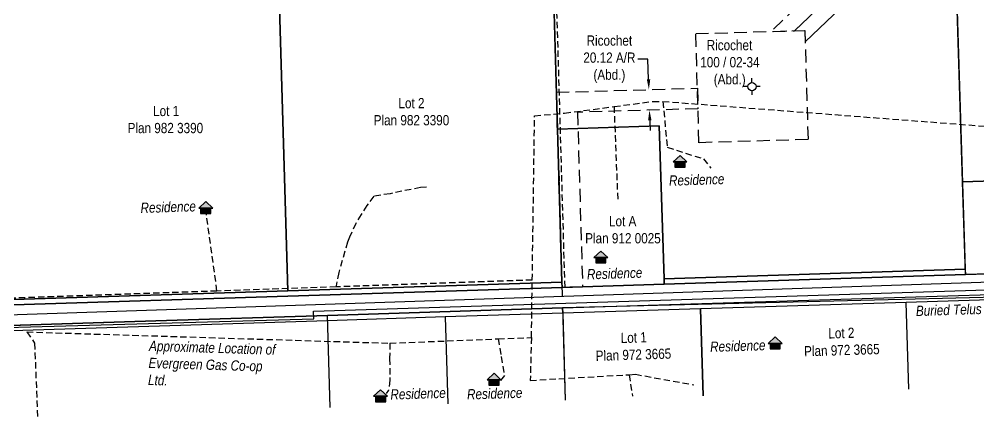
# Model space of a CAD drawing. Extents: x 633830 to 642643, y 5901646 to 5905452.
# Drawn here: x 636848 to 637786, y 5903626 to 5904014 of the extents above; entities that cross this region are included whole.
import ezdxf

# ---------------------------------------------------------------- set-up
doc = ezdxf.new("R2010")
doc.units = 0
doc.header["$LTSCALE"] = 5
doc.header["$PDSIZE"] = 5
for name, pattern in [('foc-ACCESSROAD', [3.75, 2.5, -1.25]), ('foc-FLOWLINE', [3.75, 2.5, -1.25]), ('foc-QUARTERLINE', [33, 25, -3, 2, -3]), ('UG_PIPE', [1.875, 1.25, -0.625])]:
    doc.linetypes.add(name, pattern=pattern)
doc.layers.get('Defpoints').update_dxf_attribs({"color": 9})
for name, color, linetype in [('AS-PIPE-UG', 44, 'UG_PIPE'), ('AS-PIPE-UG-T', 44, 'Continuous'), ('AS-RESIDENCE', 14, 'Continuous'), ('AS-TELUS', 224, 'foc-TEL'), ('F-AR', 190, 'foc-ACCESSROAD'), ('F-FLOWLINE', 190, 'foc-FLOWLINE'), ('F-RW', 190, 'Continuous'), ('F-WS', 190, 'foc-ACCESSROAD'), ('F-WS-S', 190, 'Continuous'), ('L-QSEC', 8, 'foc-QUARTERLINE'), ('L-SEC', 7, 'Continuous'), ('L-TITLEDB', 4, 'Continuous'), ('L-TITLEDB-T', 4, 'Continuous')]:
    doc.layers.add(name, color=color, linetype=linetype)
doc.layers.add('F-WS-T', color=190, linetype='Continuous', lineweight=9)
doc.styles.add('80CG', font='ARIALN.TTF', dxfattribs={"height": 10})
doc.styles.add('80L', font='ARIALN.TTF', dxfattribs={"height": 10})
doc.styles.add('foc-LtypeFont', font='ARIALN.TTF', dxfattribs={"height": 7.35})
doc.linetypes.add('foc-TEL', pattern='A,2,-1,["T",foc-LtypeFont,S=0.2,R=0,X=-0.425,Y=-0.75],-1.24,8', length=12.24)
doc.dimstyles.new('Compass 5 000', dxfattribs={"dimscale": 5, "dimtxt": 9, "dimasz": 2, "dimexe": 0.2, "dimexo": 0.0625, "dimgap": 0.5, "dimtad": 0, "dimtih": 1, "dimtoh": 1, "dimzin": 0, "dimdsep": 46, "dimtxsty": '80CG', "dimcen": 0.1, "dimse1": 1, "dimse2": 1, "dimclrd": 256, "dimclrt": 256, "dimaunit": 1, "dimadec": 4, "dimazin": 0, "dimtfac": 0.06, "dimtofl": 0, "dimtmove": 0, "dimatfit": 1, "dimfxl": 0.2, "dimtolj": 1, "dimtzin": 0, "dimlwd": -1, "dimarcsym": 0})

# ---------------------------------------------------------------- blocks, each defined once
blk = doc.blocks.new('*D50')
at = {"layer": 'Defpoints', "color": 0, "transparency": 16777216}
for p in [(637418.33, 5903944.22), (637463.03, 5903945.52), (637418.92, 5903924.11)]:
    blk.add_point(p, dxfattribs=at)
at = {"layer": 'F-WS-S', "transparency": 16777216}
for p, q in [((637462.16, 5903975.27), (637452.16, 5903975.27)), ((637462.74, 5903955.52), (637462.16, 5903975.27)), ((637463.91, 5903915.42), (637464.2, 5903905.43))]:
    blk.add_line(p, q, dxfattribs=at)
for points in [[(637464.4, 5903955.57), (637461.07, 5903955.47), (637463.03, 5903945.52)], [(637465.57, 5903915.47), (637462.24, 5903915.37), (637463.62, 5903925.42)]]:
    blk.add_solid(points, dxfattribs=at)
at = {"layer": 'F-WS-S', "transparency": 16777216, "insert": (637424.43, 5903975.27), "char_height": 10, "attachment_point": 5, "style": '80CG'}
blk.add_mtext('\\A1;Ricochet\\P20.12 A/R\\P(Abd.)', dxfattribs=at)
blk = doc.blocks.new('GABD')
for p, q in [((-0.81, 0), (-1.62, 0)), ((0, 0.81), (0, 1.62)), ((1.62, 0), (0.81, 0)), ((0, -0.81), (0, -1.62))]:
    blk.add_line(p, q)
blk.add_circle((0, 0), 0.8)
blk = doc.blocks.new('res_occ')
for points in [[(0.1, 0.89), (-1.26, -0.37), (1.46, -0.37)], [(-0.9, -1.43), (1.1, -1.43), (1.1, -0.37), (-0.9, -0.37)]]:
    blk.add_hatch(color=14).paths.add_polyline_path(points)
at = {"color": 14}
for points in [[(0.1, 0.89), (-1.26, -0.37), (1.46, -0.37)], [(-0.9, -1.43), (1.1, -1.43), (1.1, -0.37), (-0.9, -0.37)]]:
    blk.add_lwpolyline(points, close=True, dxfattribs=at)

msp = doc.modelspace()

# ---------------------------------------------------------------- linework, layer by layer
at = {"layer": 'AS-PIPE-UG'}
for p, q in [((637476.686, 5903934.004), (637797.231, 5903909.317)), ((637380.607, 5903922.54), (637428.973, 5903928.933)), ((637428.973, 5903928.933), (637432.581, 5903837.782)), ((637040.877, 5903748.643), (637029.382, 5903831.558)), ((637349.048, 5903759.35), (637157.393, 5903752.691)), ((637348.264, 5903703.203), (637349.048, 5903759.35)), ((637157.393, 5903752.691), (637040.877, 5903748.643)), ((636855.016, 5903708.661), (637209.758, 5903697.671)), ((637209.758, 5903697.671), (637315.752, 5903701.904)), ((637315.753, 5903701.904), (637348.264, 5903703.203))]:
    msp.add_line(p, q, dxfattribs=at)
at = {"layer": 'AS-PIPE-UG', "flags": 128}
msp.add_lwpolyline([(637381.069, 5903752.487), (637359.965, 5904474.839), (637359.873, 5904493.446), (637359.913, 5904512.183), (637360.404, 5904518.918), (637360.128, 5904534.024), (637358.207, 5904556.877), (637357.167, 5904571.448), (637354.916, 5904648.507)], dxfattribs=at)
at = {"layer": 'AS-PIPE-UG'}
for points in [[(637428.973, 5903928.933), (637467.007, 5903933.961), (637476.686, 5903934.004)], [(637476.686, 5903934.004), (637481.016, 5903889.109), (637516.553, 5903877.83), (637523.607, 5903868.786)], [(637349.048, 5903759.35), (637351.29, 5903919.826), (637380.607, 5903922.54)], [(637245.661, 5903849.999), (637239.928, 5903849.92), (637210.298, 5903843.761), (637194.089, 5903841.311), (637187.477, 5903832.337), (637181.708, 5903823.524), (637176.663, 5903814.761), (637170.36, 5903801.196), (637168.54, 5903796.468), (637159.868, 5903766.819), (637157.352, 5903753.862), (637157.393, 5903752.691)], [(637040.877, 5903748.643), (636835.236, 5903741.437), (636810.932, 5903741.177), (636806.697, 5903742.736), (636811.842, 5903783.562), (636810.582, 5903798.625), (636798.037, 5903812.534), (636794.135, 5903832.136), (636814.522, 5903834.394)], [(636855.016, 5903708.661), (636862.581, 5903697.822), (636865.462, 5903625.718)], [(637209.758, 5903697.671), (637209.658, 5903682.782), (637209.919, 5903661.393), (637208.519, 5903651.623), (637206.235, 5903648.365)], [(637315.743, 5903702.132), (637318.738, 5903684.534), (637321.818, 5903666.055), (637317.588, 5903660.505)], [(637348.264, 5903703.203), (637347.057, 5903661.305), (637443.747, 5903666.888)], [(637443.747, 5903666.888), (637449.829, 5903667.239), (637506.936, 5903657.124)], [(637443.747, 5903666.888), (637446.958, 5903645.931)]]:
    msp.add_lwpolyline(points, dxfattribs=at)
at = {"layer": 'AS-TELUS', "flags": 128}
msp.add_lwpolyline([(636558.211, 5903705.174), (637135.604, 5903721.515), (637135.256, 5903728.823), (638173.382, 5903761.856)], dxfattribs=at)
at = {"layer": 'F-AR'}
msp.add_lwpolyline([(637511.055, 5903926.799), (637393.251, 5903923.366), (637398.243, 5903752.691), (637378.181, 5903752.034), (637372.703, 5903942.89), (637510.469, 5903946.905)], close=True, dxfattribs=at)
at = {"layer": 'F-FLOWLINE', "flags": 128}
msp.add_lwpolyline([(637925.796, 5904309.046), (637902.933, 5904308.282), (637582.497, 5904002.352), (637605.255, 5904003.015), (637925.796, 5904309.046)], dxfattribs=at)
at = {"layer": 'F-RW', "flags": 128}
msp.add_lwpolyline([(637605.255, 5904003.015), (637615.519, 5904003.314), (637615.845, 5903992.132), (637760.966, 5904130.664), (637806.971, 5904174.489), (637821.498, 5904188.444), (637948.698, 5904309.847), (638009.277, 5904324.861), (638157.315, 5904329.902), (638156.848, 5904345.731), (638154.3, 5904345.046), (638007.164, 5904340.032), (637941.109, 5904323.661), (637820.788, 5904208.822), (637806.267, 5904194.96), (637760.317, 5904151.082)], close=True, dxfattribs=at)
at = {"layer": 'F-WS'}
msp.add_lwpolyline([(637615.519, 5904003.314), (637618.627, 5903896.71), (637512.023, 5903893.603), (637508.915, 5904000.206)], close=True, dxfattribs=at)
at = {"layer": 'F-WS-S', "color": 6, "flags": 128}
msp.add_lwpolyline([(637373.145, 5903922.78), (637373.143, 5903922.78)], dxfattribs=at)
at = {"layer": 'L-QSEC'}
msp.add_line((637351.956, 5904665.692), (637378.421, 5903743.688), dxfattribs=at)
at = {"layer": 'L-SEC'}
msp.add_line((636583.24, 5903717.02), (638173.602, 5903770.357), dxfattribs=at)
at = {"layer": 'L-TITLEDB', "flags": 128}
for points in [[(637747.808, 5904558.673), (638149.82, 5904571.178), (638173.251, 5903782.402), (637863.337, 5903772.641), (637860.618, 5903858.362), (637769.707, 5903855.436)], [(637355.383, 5904546.308), (637747.808, 5904558.673), (637772.158, 5903769.972), (637477.859, 5903760.478), (637473.138, 5903910.172), (637373.616, 5903906.945)], [(636568.137, 5904169.125), (636578.375, 5904169.47), (636593.126, 5903732.388), (636719.037, 5903736.384), (636841.949, 5903740.285), (637109.969, 5903748.792), (637378.033, 5903757.213), (637378.181, 5903752.034), (636842.1, 5903735.109), (636582.936, 5903726.883), (636568.137, 5904169.125)], [(637099.006, 5904125.489), (637367.217, 5904134.011), (637373.616, 5903906.945), (637378.033, 5903757.213), (637109.969, 5903748.792)], [(636831.006, 5904117.056), (637099.006, 5904125.489), (637109.969, 5903748.792), (636841.949, 5903740.285)], [(637373.616, 5903906.945), (637473.138, 5903910.172), (637477.859, 5903760.478), (637478.062, 5903755.302), (637478.062, 5903755.302), (637378.181, 5903752.034), (637378.033, 5903757.213)], [(637769.707, 5903855.436), (637860.618, 5903858.362), (637863.503, 5903767.463), (637772.42, 5903764.801)], [(636583.554, 5903706.783), (636582.936, 5903726.883), (636643.673, 5903728.811), (636842.1, 5903735.109), (637378.181, 5903752.034), (637478.062, 5903755.302), (637772.42, 5903764.801), (638173.402, 5903777.222), (638174.138, 5903751.931), (637378.644, 5903732.158), (637148.84, 5903724.823), (636981.162, 5903719.472), (636644.292, 5903708.721)], [(637478.062, 5903755.302), (637477.859, 5903760.478), (637772.158, 5903769.972), (637772.42, 5903764.801)], [(637378.8, 5903726.983), (637378.644, 5903732.158), (638173.991, 5903756.968), (638176.607, 5903667.113), (638170.924, 5903666.948), (638168.726, 5903751.629), (638026.695, 5903747.227), (638011.706, 5903746.762), (637714.6, 5903737.555), (637513.447, 5903731.213)]]:
    msp.add_lwpolyline(points, close=True, dxfattribs=at)
for points in [[(637717.077, 5903652.606), (637714.6, 5903737.555), (637513.447, 5903731.213), (637515.945, 5903646.256)], [(636583.704, 5903701.608), (636583.554, 5903706.783), (636981.162, 5903719.472), (637148.84, 5903724.823), (637378.644, 5903732.158), (637378.8, 5903726.983), (637263.898, 5903723.316), (637148.996, 5903719.648), (636583.704, 5903701.608)], [(637151.56, 5903634.751), (637148.84, 5903724.823), (637378.644, 5903732.158), (637381.366, 5903642.007)], [(637515.945, 5903646.256), (637513.447, 5903731.213), (637378.8, 5903726.983), (637381.312, 5903642.005)], [(637263.898, 5903723.316), (637266.463, 5903638.379)]]:
    msp.add_lwpolyline(points, dxfattribs=at)

# ---------------------------------------------------------------- block references
at = {"layer": 'AS-RESIDENCE', "xscale": 4.998552950000007, "yscale": 4.998552950000007, "zscale": 4.998552950000007}
for p in [(637492.986, 5903876.757), (637029.382, 5903831.558), (637415.624, 5903783.273), (637585.99, 5903699.35), (637311.191, 5903663.857), (637200.298, 5903647.633)]:
    msp.add_blockref('res_occ', p, dxfattribs=at)
at = {"layer": 'F-WS-S', "color": 6, "xscale": 4.998552950000012, "yscale": 4.998552950000012, "zscale": 4.998552950000012}
msp.add_blockref('GABD', (637563.771, 5903948.458), dxfattribs=at)

# ---------------------------------------------------------------- texts
at = {"layer": 'AS-PIPE-UG-T', "insert": (636974.696, 5903700.165), "char_height": 9.99711, "attachment_point": 1, "rotation": 358.225466, "style": '80L'}
msp.add_mtext_dynamic_manual_height_columns('{\\fArial Narrow|b0|i1|c0|p34;Approximate Location of Evergreen Gas Co-op Ltd.}', width=132.7305, gutter_width=50.014, heights=[0], dxfattribs=at)
at = {"layer": 'AS-RESIDENCE', "char_height": 9.99711, "attachment_point": 1, "rotation": 1.822526, "style": '80L'}
for insert in [(637482.531, 5903861.507), (636965.974, 5903834.842), (637402.34, 5903769.995), (637522.751, 5903699.127), (637210.227, 5903652.501), (637285.098, 5903652.619)]:
    msp.add_mtext_dynamic_manual_height_columns('{\\fArial Narrow|b0|i1|c0|p34;Residence}', width=53.94038, gutter_width=50.014, heights=[0], dxfattribs=dict(at, insert=insert))
at = {"layer": 'AS-TELUS', "insert": (637723.881, 5903734.156), "char_height": 9.99711, "attachment_point": 1, "rotation": 1.822526, "style": '80L'}
msp.add_mtext_dynamic_manual_height_columns('{\\fArial Narrow|b0|i1|c0|p34;Buried Telus Cable}', width=132.7305, gutter_width=50.014, heights=[0], dxfattribs=at)
at = {"layer": 'F-WS-T', "insert": (637512.592, 5903993.964), "char_height": 9.99711, "attachment_point": 1, "style": '80L'}
msp.add_mtext_dynamic_manual_height_columns('\\pi6.9541;Ricochet\\P\\pi0.68037;100 / 02-34\\P\\pi13.859;(Abd.)', width=57.51774, gutter_width=50.014, heights=[0], dxfattribs=at)
at = {"layer": 'L-TITLEDB-T', "char_height": 9.99711, "attachment_point": 1, "style": '80L'}
for s, insert in [('\\pi24.709;Lot 2\\P\\pi0.52132;Plan 982 3390', (637193.514, 5903937.277)), ('\\pi25.466;Lot 1\\P\\pi0.52132;Plan 982 3390', (636952.956, 5903929.625)), ('\\pi23.758;Lot A\\P\\pi0.47699;Plan 912 0025', (637400.306, 5903821.888))]:
    msp.add_mtext_dynamic_manual_height_columns(s, width=73.47051, gutter_width=50.014, heights=[0], dxfattribs=dict(at, insert=insert))
at = {"layer": 'L-TITLEDB-T', "char_height": 9.99711, "attachment_point": 1, "rotation": 1.774933, "style": '80L'}
for s, insert in [('\\pi25.466;Lot 1\\P\\pi0.47699;Plan 972 3665', (637409.889, 5903706.957)), ('\\pi24.709;Lot 2\\P\\pi0.47699;Plan 972 3665', (637613.611, 5903711.388))]:
    msp.add_mtext_dynamic_manual_height_columns(s, width=73.47051, gutter_width=50.014, heights=[0], dxfattribs=dict(at, insert=insert))

# ---------------------------------------------------------------- dimensions: what is measured, and where the dimension line sits
at = {"layer": 'F-WS-S', "color": 6}
dim = msp.add_linear_dim(base=(637463.03, 5903945.522), p1=(637418.92, 5903924.114), p2=(637418.334, 5903944.22), angle=91.669005, text='Ricochet\\P20.12 A/R\\P(Abd.)', dimstyle='Compass 5 000', dxfattribs=at)
dim.commit()
dim.dimension.update_dxf_attribs({"geometry": '*D50', "text_midpoint": (637424.428, 5903975.272), "dimtype": 161})

doc.saveas('drawing.dxf')
